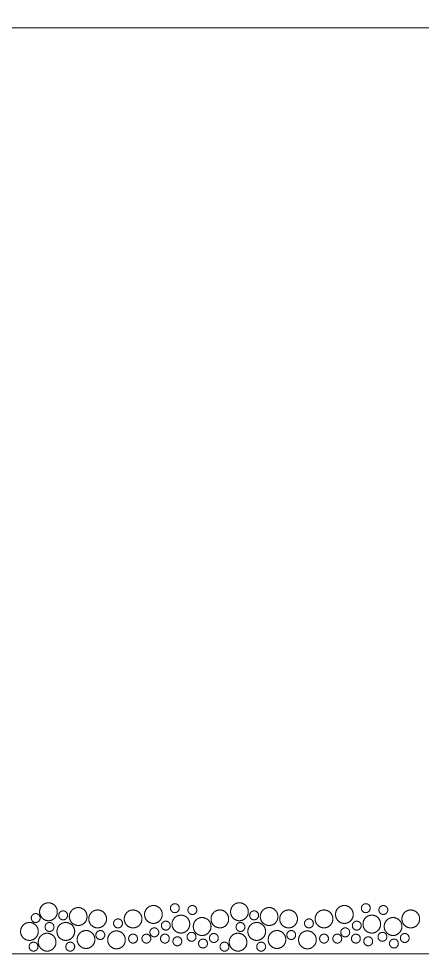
# Model space of a CAD drawing. Header units: centimetres. Extents: x -6341 to 23117, y -10090 to 8065.
# Drawn here: x -752.7 to -707.6, y 229.4 to 334.4 of the extents above; entities that cross this region are included whole.
import ezdxf

# ---------------------------------------------------------------- set-up
doc = ezdxf.new("R2010")
doc.units = ezdxf.units.CM
doc.header["$LTSCALE"] = 12.7
doc.layers.get('0').update_dxf_attribs({"lineweight": 5})
doc.layers.add('B Général', color=7, linetype='Continuous', lineweight=5)
doc.layers.add('C ANNOTATIONS-cotation', color=7, linetype='Continuous', lineweight=5)

# ---------------------------------------------------------------- blocks, each defined once
blk = doc.blocks.new('Groupe-38-1')
at = {"layer": 'B Général', "color": 7, "linetype": 'Continuous', "lineweight": 5}
for points in [[(-2048.84, 3898.51), (-2048.97, 3898.74), (-2048.97, 3899.27), (-2048.7, 3899.73), (-2048.24, 3900), (-2047.7, 3900), (-2047.24, 3899.73), (-2046.97, 3899.27), (-2046.97, 3898.74), (-2047.24, 3898.28), (-2047.7, 3898.02), (-2048.24, 3898.02), (-2048.7, 3898.28), (-2048.84, 3898.51)], [(-2046.27, 3898.09), (-2046.34, 3898.21), (-2046.34, 3898.47), (-2046.2, 3898.7), (-2045.97, 3898.83), (-2045.7, 3898.83), (-2045.47, 3898.7), (-2045.34, 3898.47), (-2045.34, 3898.21), (-2045.47, 3897.98), (-2045.7, 3897.85), (-2045.97, 3897.85), (-2046.2, 3897.98), (-2046.27, 3898.09)], [(-2047.99, 3896.53), (-2048.12, 3896.76), (-2048.12, 3897.29), (-2047.86, 3897.75), (-2047.39, 3898.02), (-2046.86, 3898.02), (-2046.39, 3897.75), (-2046.12, 3897.29), (-2046.12, 3896.76), (-2046.39, 3896.31), (-2046.86, 3896.04), (-2047.39, 3896.04), (-2047.86, 3896.31), (-2047.99, 3896.53)], [(-2045.65, 3896.88), (-2045.72, 3897), (-2045.72, 3897.26), (-2045.59, 3897.49), (-2045.35, 3897.62), (-2045.09, 3897.62), (-2044.85, 3897.49), (-2044.72, 3897.26), (-2044.72, 3897), (-2044.85, 3896.77), (-2045.09, 3896.63), (-2045.35, 3896.63), (-2045.59, 3896.77), (-2045.65, 3896.88)], [(-2049.4, 3895.69), (-2049.47, 3895.81), (-2049.47, 3896.07), (-2049.34, 3896.3), (-2049.1, 3896.44), (-2048.84, 3896.44), (-2048.6, 3896.3), (-2048.47, 3896.07), (-2048.47, 3895.81), (-2048.6, 3895.58), (-2048.84, 3895.45), (-2049.1, 3895.45), (-2049.34, 3895.58), (-2049.4, 3895.69)], [(-2048.26, 3894.16), (-2048.39, 3894.39), (-2048.39, 3894.92), (-2048.13, 3895.38), (-2047.66, 3895.64), (-2047.13, 3895.64), (-2046.66, 3895.38), (-2046.39, 3894.92), (-2046.39, 3894.39), (-2046.66, 3893.93), (-2047.13, 3893.67), (-2047.66, 3893.67), (-2048.13, 3893.93), (-2048.26, 3894.16)], [(-2046.4, 3895.59), (-2046.47, 3895.71), (-2046.47, 3895.97), (-2046.34, 3896.2), (-2046.1, 3896.34), (-2045.84, 3896.34), (-2045.6, 3896.2), (-2045.47, 3895.97), (-2045.47, 3895.71), (-2045.6, 3895.48), (-2045.84, 3895.35), (-2046.1, 3895.35), (-2046.34, 3895.48), (-2046.4, 3895.59)], [(-2049.6, 3893.74), (-2049.67, 3893.85), (-2049.67, 3894.12), (-2049.54, 3894.35), (-2049.3, 3894.48), (-2049.04, 3894.48), (-2048.8, 3894.35), (-2048.67, 3894.12), (-2048.67, 3893.85), (-2048.8, 3893.62), (-2049.04, 3893.49), (-2049.3, 3893.49), (-2049.54, 3893.62), (-2049.6, 3893.74)], [(-2045.9, 3894.01), (-2045.97, 3894.13), (-2045.97, 3894.39), (-2045.84, 3894.62), (-2045.6, 3894.75), (-2045.34, 3894.75), (-2045.1, 3894.62), (-2044.97, 3894.39), (-2044.97, 3894.13), (-2045.1, 3893.9), (-2045.34, 3893.76), (-2045.6, 3893.76), (-2045.84, 3893.9), (-2045.9, 3894.01)], [(-2047.65, 3892.72), (-2047.72, 3892.84), (-2047.72, 3893.1), (-2047.59, 3893.33), (-2047.36, 3893.47), (-2047.09, 3893.47), (-2046.86, 3893.33), (-2046.72, 3893.1), (-2046.72, 3892.84), (-2046.86, 3892.61), (-2047.09, 3892.48), (-2047.36, 3892.48), (-2047.59, 3892.61), (-2047.65, 3892.72)], [(-2049.34, 3891.09), (-2049.47, 3891.32), (-2049.47, 3891.85), (-2049.2, 3892.31), (-2048.74, 3892.58), (-2048.2, 3892.58), (-2047.74, 3892.31), (-2047.47, 3891.85), (-2047.47, 3891.32), (-2047.74, 3890.86), (-2048.2, 3890.6), (-2048.74, 3890.6), (-2049.2, 3890.86), (-2049.34, 3891.09)], [(-2046.2, 3892.63), (-2046.27, 3892.74), (-2046.27, 3893.01), (-2046.14, 3893.24), (-2045.9, 3893.37), (-2045.64, 3893.37), (-2045.4, 3893.24), (-2045.27, 3893.01), (-2045.27, 3892.74), (-2045.4, 3892.51), (-2045.64, 3892.38), (-2045.9, 3892.38), (-2046.14, 3892.51), (-2046.2, 3892.63)], [(-2046.9, 3891.44), (-2046.97, 3891.55), (-2046.97, 3891.82), (-2046.84, 3892.05), (-2046.6, 3892.18), (-2046.34, 3892.18), (-2046.1, 3892.05), (-2045.97, 3891.82), (-2045.97, 3891.55), (-2046.1, 3891.32), (-2046.34, 3891.19), (-2046.6, 3891.19), (-2046.84, 3891.32), (-2046.9, 3891.44)], [(-2048.84, 3888.82), (-2048.97, 3889.05), (-2048.97, 3889.58), (-2048.7, 3890.04), (-2048.24, 3890.3), (-2047.7, 3890.3), (-2047.24, 3890.04), (-2046.97, 3889.58), (-2046.97, 3889.05), (-2047.24, 3888.59), (-2047.7, 3888.32), (-2048.24, 3888.32), (-2048.7, 3888.59), (-2048.84, 3888.82)], [(-2046.2, 3890.55), (-2046.27, 3890.66), (-2046.27, 3890.93), (-2046.14, 3891.16), (-2045.9, 3891.29), (-2045.64, 3891.29), (-2045.4, 3891.16), (-2045.27, 3890.93), (-2045.27, 3890.66), (-2045.4, 3890.43), (-2045.64, 3890.3), (-2045.9, 3890.3), (-2046.14, 3890.43), (-2046.2, 3890.55)], [(-2046.2, 3889.06), (-2046.27, 3889.18), (-2046.27, 3889.44), (-2046.14, 3889.67), (-2045.9, 3889.81), (-2045.64, 3889.81), (-2045.4, 3889.67), (-2045.27, 3889.44), (-2045.27, 3889.18), (-2045.4, 3888.95), (-2045.64, 3888.82), (-2045.9, 3888.82), (-2046.14, 3888.95), (-2046.2, 3889.06)], [(-2046.5, 3886.96), (-2046.63, 3887.19), (-2046.63, 3887.72), (-2046.36, 3888.18), (-2045.9, 3888.45), (-2045.36, 3888.45), (-2044.9, 3888.18), (-2044.63, 3887.72), (-2044.63, 3887.19), (-2044.9, 3886.73), (-2045.36, 3886.47), (-2045.9, 3886.47), (-2046.36, 3886.73), (-2046.5, 3886.96)], [(-2047.9, 3887.38), (-2047.97, 3887.5), (-2047.97, 3887.76), (-2047.84, 3887.99), (-2047.6, 3888.12), (-2047.34, 3888.12), (-2047.1, 3887.99), (-2046.97, 3887.76), (-2046.97, 3887.5), (-2047.1, 3887.27), (-2047.34, 3887.13), (-2047.6, 3887.13), (-2047.84, 3887.27), (-2047.9, 3887.38)], [(-2048.84, 3884.86), (-2048.97, 3885.09), (-2048.97, 3885.62), (-2048.7, 3886.08), (-2048.24, 3886.34), (-2047.7, 3886.34), (-2047.24, 3886.08), (-2046.97, 3885.62), (-2046.97, 3885.09), (-2047.24, 3884.63), (-2047.7, 3884.36), (-2048.24, 3884.36), (-2048.7, 3884.63), (-2048.84, 3884.86)], [(-2046.6, 3885.4), (-2046.67, 3885.52), (-2046.67, 3885.78), (-2046.54, 3886.01), (-2046.3, 3886.14), (-2046.04, 3886.14), (-2045.8, 3886.01), (-2045.67, 3885.78), (-2045.67, 3885.52), (-2045.8, 3885.29), (-2046.04, 3885.15), (-2046.3, 3885.15), (-2046.54, 3885.29), (-2046.6, 3885.4)], [(-2046.54, 3883.56), (-2046.67, 3883.79), (-2046.67, 3884.32), (-2046.4, 3884.78), (-2045.94, 3885.04), (-2045.4, 3885.04), (-2044.94, 3884.78), (-2044.67, 3884.32), (-2044.67, 3883.79), (-2044.94, 3883.33), (-2045.4, 3883.07), (-2045.94, 3883.07), (-2046.4, 3883.33), (-2046.54, 3883.56)], [(-2049.1, 3882.68), (-2049.24, 3882.91), (-2049.24, 3883.44), (-2048.97, 3883.9), (-2048.5, 3884.16), (-2047.97, 3884.16), (-2047.5, 3883.9), (-2047.24, 3883.44), (-2047.24, 3882.91), (-2047.5, 3882.45), (-2047.97, 3882.19), (-2048.5, 3882.19), (-2048.97, 3882.45), (-2049.1, 3882.68)], [(-2048.8, 3881.25), (-2048.87, 3881.36), (-2048.87, 3881.63), (-2048.74, 3881.86), (-2048.5, 3881.99), (-2048.24, 3881.99), (-2048, 3881.86), (-2047.87, 3881.63), (-2047.87, 3881.36), (-2048, 3881.13), (-2048.24, 3881), (-2048.5, 3881), (-2048.74, 3881.13), (-2048.8, 3881.25)], [(-2047.44, 3881.29), (-2047.57, 3881.52), (-2047.57, 3882.05), (-2047.3, 3882.51), (-2046.84, 3882.78), (-2046.3, 3882.78), (-2045.84, 3882.51), (-2045.57, 3882.05), (-2045.57, 3881.52), (-2045.84, 3881.07), (-2046.3, 3880.8), (-2046.84, 3880.8), (-2047.3, 3881.07), (-2047.44, 3881.29)], [(-2045.3, 3882.04), (-2045.37, 3882.15), (-2045.37, 3882.42), (-2045.24, 3882.65), (-2045, 3882.78), (-2044.74, 3882.78), (-2044.5, 3882.65), (-2044.37, 3882.42), (-2044.37, 3882.15), (-2044.5, 3881.92), (-2044.74, 3881.79), (-2045, 3881.79), (-2045.24, 3881.92), (-2045.3, 3882.04)], [(-2049.64, 3879.36), (-2049.77, 3879.59), (-2049.77, 3880.12), (-2049.5, 3880.58), (-2049.04, 3880.85), (-2048.5, 3880.85), (-2048.04, 3880.58), (-2047.77, 3880.12), (-2047.77, 3879.59), (-2048.04, 3879.13), (-2048.5, 3878.87), (-2049.04, 3878.87), (-2049.5, 3879.13), (-2049.64, 3879.36)], [(-2047.5, 3879.72), (-2047.57, 3879.84), (-2047.57, 3880.1), (-2047.44, 3880.33), (-2047.2, 3880.47), (-2046.94, 3880.47), (-2046.7, 3880.33), (-2046.57, 3880.1), (-2046.57, 3879.84), (-2046.7, 3879.61), (-2046.94, 3879.48), (-2047.2, 3879.48), (-2047.44, 3879.61), (-2047.5, 3879.72)], [(-2046.24, 3879.21), (-2046.37, 3879.44), (-2046.37, 3879.97), (-2046.1, 3880.43), (-2045.64, 3880.69), (-2045.1, 3880.69), (-2044.64, 3880.43), (-2044.37, 3879.97), (-2044.37, 3879.44), (-2044.64, 3878.98), (-2045.1, 3878.71), (-2045.64, 3878.71), (-2046.1, 3878.98), (-2046.24, 3879.21)], [(-2048.84, 3877.17), (-2048.97, 3877.4), (-2048.97, 3877.93), (-2048.7, 3878.39), (-2048.24, 3878.65), (-2047.7, 3878.65), (-2047.24, 3878.39), (-2046.97, 3877.93), (-2046.97, 3877.4), (-2047.24, 3876.94), (-2047.7, 3876.68), (-2048.24, 3876.68), (-2048.7, 3876.94), (-2048.84, 3877.17)], [(-2045.3, 3877.94), (-2045.37, 3878.05), (-2045.37, 3878.32), (-2045.24, 3878.55), (-2045, 3878.68), (-2044.74, 3878.68), (-2044.5, 3878.55), (-2044.37, 3878.32), (-2044.37, 3878.05), (-2044.5, 3877.82), (-2044.74, 3877.69), (-2045, 3877.69), (-2045.24, 3877.82), (-2045.3, 3877.94)], [(-2047.99, 3875.19), (-2048.12, 3875.42), (-2048.12, 3875.95), (-2047.86, 3876.41), (-2047.39, 3876.68), (-2046.86, 3876.68), (-2046.39, 3876.41), (-2046.12, 3875.95), (-2046.12, 3875.42), (-2046.39, 3874.96), (-2046.86, 3874.7), (-2047.39, 3874.7), (-2047.86, 3874.96), (-2047.99, 3875.19)], [(-2046.27, 3876.75), (-2046.34, 3876.86), (-2046.34, 3877.13), (-2046.2, 3877.36), (-2045.97, 3877.49), (-2045.7, 3877.49), (-2045.47, 3877.36), (-2045.34, 3877.13), (-2045.34, 3876.86), (-2045.47, 3876.63), (-2045.7, 3876.5), (-2045.97, 3876.5), (-2046.2, 3876.63), (-2046.27, 3876.75)], [(-2045.65, 3875.54), (-2045.72, 3875.65), (-2045.72, 3875.92), (-2045.59, 3876.15), (-2045.35, 3876.28), (-2045.09, 3876.28), (-2044.85, 3876.15), (-2044.72, 3875.92), (-2044.72, 3875.65), (-2044.85, 3875.42), (-2045.09, 3875.29), (-2045.35, 3875.29), (-2045.59, 3875.42), (-2045.65, 3875.54)], [(-2049.4, 3874.35), (-2049.47, 3874.47), (-2049.47, 3874.73), (-2049.34, 3874.96), (-2049.1, 3875.09), (-2048.84, 3875.09), (-2048.6, 3874.96), (-2048.47, 3874.73), (-2048.47, 3874.47), (-2048.6, 3874.24), (-2048.84, 3874.1), (-2049.1, 3874.1), (-2049.34, 3874.24), (-2049.4, 3874.35)], [(-2046.4, 3874.25), (-2046.47, 3874.37), (-2046.47, 3874.63), (-2046.34, 3874.86), (-2046.1, 3874.99), (-2045.84, 3874.99), (-2045.6, 3874.86), (-2045.47, 3874.63), (-2045.47, 3874.37), (-2045.6, 3874.14), (-2045.84, 3874), (-2046.1, 3874), (-2046.34, 3874.14), (-2046.4, 3874.25)], [(-2048.26, 3872.82), (-2048.39, 3873.05), (-2048.39, 3873.58), (-2048.13, 3874.04), (-2047.66, 3874.3), (-2047.13, 3874.3), (-2046.66, 3874.04), (-2046.39, 3873.58), (-2046.39, 3873.05), (-2046.66, 3872.59), (-2047.13, 3872.32), (-2047.66, 3872.32), (-2048.13, 3872.59), (-2048.26, 3872.82)], [(-2049.6, 3872.39), (-2049.67, 3872.51), (-2049.67, 3872.77), (-2049.54, 3873), (-2049.3, 3873.13), (-2049.04, 3873.13), (-2048.8, 3873), (-2048.67, 3872.77), (-2048.67, 3872.51), (-2048.8, 3872.28), (-2049.04, 3872.14), (-2049.3, 3872.14), (-2049.54, 3872.28), (-2049.6, 3872.39)], [(-2045.9, 3872.67), (-2045.97, 3872.78), (-2045.97, 3873.05), (-2045.84, 3873.28), (-2045.6, 3873.41), (-2045.34, 3873.41), (-2045.1, 3873.28), (-2044.97, 3873.05), (-2044.97, 3872.78), (-2045.1, 3872.55), (-2045.34, 3872.42), (-2045.6, 3872.42), (-2045.84, 3872.55), (-2045.9, 3872.67)], [(-2047.65, 3871.38), (-2047.72, 3871.5), (-2047.72, 3871.76), (-2047.59, 3871.99), (-2047.36, 3872.12), (-2047.09, 3872.12), (-2046.86, 3871.99), (-2046.72, 3871.76), (-2046.72, 3871.5), (-2046.86, 3871.27), (-2047.09, 3871.13), (-2047.36, 3871.13), (-2047.59, 3871.27), (-2047.65, 3871.38)], [(-2046.2, 3871.28), (-2046.27, 3871.4), (-2046.27, 3871.66), (-2046.14, 3871.89), (-2045.9, 3872.02), (-2045.64, 3872.02), (-2045.4, 3871.89), (-2045.27, 3871.66), (-2045.27, 3871.4), (-2045.4, 3871.17), (-2045.64, 3871.04), (-2045.9, 3871.04), (-2046.14, 3871.17), (-2046.2, 3871.28)], [(-2049.34, 3869.75), (-2049.47, 3869.98), (-2049.47, 3870.51), (-2049.2, 3870.97), (-2048.74, 3871.23), (-2048.2, 3871.23), (-2047.74, 3870.97), (-2047.47, 3870.51), (-2047.47, 3869.98), (-2047.74, 3869.52), (-2048.2, 3869.25), (-2048.74, 3869.25), (-2049.2, 3869.52), (-2049.34, 3869.75)], [(-2046.9, 3870.09), (-2046.97, 3870.21), (-2046.97, 3870.47), (-2046.84, 3870.7), (-2046.6, 3870.84), (-2046.34, 3870.84), (-2046.1, 3870.7), (-2045.97, 3870.47), (-2045.97, 3870.21), (-2046.1, 3869.98), (-2046.34, 3869.85), (-2046.6, 3869.85), (-2046.84, 3869.98), (-2046.9, 3870.09)], [(-2046.2, 3869.2), (-2046.27, 3869.32), (-2046.27, 3869.58), (-2046.14, 3869.81), (-2045.9, 3869.95), (-2045.64, 3869.95), (-2045.4, 3869.81), (-2045.27, 3869.58), (-2045.27, 3869.32), (-2045.4, 3869.09), (-2045.64, 3868.96), (-2045.9, 3868.96), (-2046.14, 3869.09), (-2046.2, 3869.2)], [(-2048.84, 3867.47), (-2048.97, 3867.7), (-2048.97, 3868.23), (-2048.7, 3868.69), (-2048.24, 3868.96), (-2047.7, 3868.96), (-2047.24, 3868.69), (-2046.97, 3868.23), (-2046.97, 3867.7), (-2047.24, 3867.24), (-2047.7, 3866.98), (-2048.24, 3866.98), (-2048.7, 3867.24), (-2048.84, 3867.47)], [(-2046.2, 3867.72), (-2046.27, 3867.83), (-2046.27, 3868.1), (-2046.14, 3868.33), (-2045.9, 3868.46), (-2045.64, 3868.46), (-2045.4, 3868.33), (-2045.27, 3868.1), (-2045.27, 3867.83), (-2045.4, 3867.6), (-2045.64, 3867.47), (-2045.9, 3867.47), (-2046.14, 3867.6), (-2046.2, 3867.72)], [(-2047.9, 3866.04), (-2047.97, 3866.15), (-2047.97, 3866.42), (-2047.84, 3866.65), (-2047.6, 3866.78), (-2047.34, 3866.78), (-2047.1, 3866.65), (-2046.97, 3866.42), (-2046.97, 3866.15), (-2047.1, 3865.92), (-2047.34, 3865.79), (-2047.6, 3865.79), (-2047.84, 3865.92), (-2047.9, 3866.04)], [(-2046.5, 3865.62), (-2046.63, 3865.85), (-2046.63, 3866.38), (-2046.36, 3866.84), (-2045.9, 3867.1), (-2045.36, 3867.1), (-2044.9, 3866.84), (-2044.63, 3866.38), (-2044.63, 3865.85), (-2044.9, 3865.39), (-2045.36, 3865.13), (-2045.9, 3865.13), (-2046.36, 3865.39), (-2046.5, 3865.62)], [(-2048.84, 3863.51), (-2048.97, 3863.74), (-2048.97, 3864.27), (-2048.7, 3864.73), (-2048.24, 3865), (-2047.7, 3865), (-2047.24, 3864.73), (-2046.97, 3864.27), (-2046.97, 3863.74), (-2047.24, 3863.28), (-2047.7, 3863.02), (-2048.24, 3863.02), (-2048.7, 3863.28), (-2048.84, 3863.51)], [(-2046.6, 3864.06), (-2046.67, 3864.17), (-2046.67, 3864.44), (-2046.54, 3864.67), (-2046.3, 3864.8), (-2046.04, 3864.8), (-2045.8, 3864.67), (-2045.67, 3864.44), (-2045.67, 3864.17), (-2045.8, 3863.94), (-2046.04, 3863.81), (-2046.3, 3863.81), (-2046.54, 3863.94), (-2046.6, 3864.06)], [(-2046.54, 3862.22), (-2046.67, 3862.45), (-2046.67, 3862.98), (-2046.4, 3863.44), (-2045.94, 3863.7), (-2045.4, 3863.7), (-2044.94, 3863.44), (-2044.67, 3862.98), (-2044.67, 3862.45), (-2044.94, 3861.99), (-2045.4, 3861.72), (-2045.94, 3861.72), (-2046.4, 3861.99), (-2046.54, 3862.22)], [(-2049.1, 3861.34), (-2049.24, 3861.57), (-2049.24, 3862.1), (-2048.97, 3862.56), (-2048.5, 3862.82), (-2047.97, 3862.82), (-2047.5, 3862.56), (-2047.24, 3862.1), (-2047.24, 3861.57), (-2047.5, 3861.11), (-2047.97, 3860.84), (-2048.5, 3860.84), (-2048.97, 3861.11), (-2049.1, 3861.34)], [(-2047.44, 3859.95), (-2047.57, 3860.18), (-2047.57, 3860.71), (-2047.3, 3861.17), (-2046.84, 3861.44), (-2046.3, 3861.44), (-2045.84, 3861.17), (-2045.57, 3860.71), (-2045.57, 3860.18), (-2045.84, 3859.72), (-2046.3, 3859.46), (-2046.84, 3859.46), (-2047.3, 3859.72), (-2047.44, 3859.95)], [(-2045.3, 3860.69), (-2045.37, 3860.81), (-2045.37, 3861.07), (-2045.24, 3861.3), (-2045, 3861.44), (-2044.74, 3861.44), (-2044.5, 3861.3), (-2044.37, 3861.07), (-2044.37, 3860.81), (-2044.5, 3860.58), (-2044.74, 3860.45), (-2045, 3860.45), (-2045.24, 3860.58), (-2045.3, 3860.69)], [(-2048.8, 3859.9), (-2048.87, 3860.02), (-2048.87, 3860.28), (-2048.74, 3860.51), (-2048.5, 3860.64), (-2048.24, 3860.64), (-2048, 3860.51), (-2047.87, 3860.28), (-2047.87, 3860.02), (-2048, 3859.79), (-2048.24, 3859.65), (-2048.5, 3859.65), (-2048.74, 3859.79), (-2048.8, 3859.9)], [(-2049.64, 3858.02), (-2049.77, 3858.25), (-2049.77, 3858.78), (-2049.5, 3859.24), (-2049.04, 3859.5), (-2048.5, 3859.5), (-2048.04, 3859.24), (-2047.77, 3858.78), (-2047.77, 3858.25), (-2048.04, 3857.79), (-2048.5, 3857.52), (-2049.04, 3857.52), (-2049.5, 3857.79), (-2049.64, 3858.02)], [(-2047.5, 3858.38), (-2047.57, 3858.49), (-2047.57, 3858.76), (-2047.44, 3858.99), (-2047.2, 3859.12), (-2046.94, 3859.12), (-2046.7, 3858.99), (-2046.57, 3858.76), (-2046.57, 3858.49), (-2046.7, 3858.26), (-2046.94, 3858.13), (-2047.2, 3858.13), (-2047.44, 3858.26), (-2047.5, 3858.38)], [(-2046.24, 3857.87), (-2046.37, 3858.09), (-2046.37, 3858.62), (-2046.1, 3859.08), (-2045.64, 3859.35), (-2045.1, 3859.35), (-2044.64, 3859.08), (-2044.37, 3858.62), (-2044.37, 3858.09), (-2044.64, 3857.64), (-2045.1, 3857.37), (-2045.64, 3857.37), (-2046.1, 3857.64), (-2046.24, 3857.87)], [(-2048.5, 3856.83), (-2048.57, 3856.95), (-2048.57, 3857.21), (-2048.44, 3857.44), (-2048.2, 3857.58), (-2047.94, 3857.58), (-2047.7, 3857.44), (-2047.57, 3857.21), (-2047.57, 3856.95), (-2047.7, 3856.72), (-2047.94, 3856.59), (-2048.2, 3856.59), (-2048.44, 3856.72), (-2048.5, 3856.83)], [(-2047.44, 3855.89), (-2047.57, 3856.12), (-2047.57, 3856.65), (-2047.3, 3857.11), (-2046.84, 3857.37), (-2046.3, 3857.37), (-2045.84, 3857.11), (-2045.57, 3856.65), (-2045.57, 3856.12), (-2045.84, 3855.66), (-2046.3, 3855.39), (-2046.84, 3855.39), (-2047.3, 3855.66), (-2047.44, 3855.89)], [(-2045.3, 3856.59), (-2045.37, 3856.71), (-2045.37, 3856.97), (-2045.24, 3857.2), (-2045, 3857.34), (-2044.74, 3857.34), (-2044.5, 3857.2), (-2044.37, 3856.97), (-2044.37, 3856.71), (-2044.5, 3856.48), (-2044.74, 3856.35), (-2045, 3856.35), (-2045.24, 3856.48), (-2045.3, 3856.59)]]:
    blk.add_open_spline(points, degree=2, dxfattribs=at)
blk = doc.blocks.new('Groupe-132-1')
at = {"color": 7, "linetype": 'Continuous', "lineweight": 18}
blk.add_open_spline([(-2023.07, 4689.12), (-2023.08, 4689.12), (-2023.08, 4689.12), (-2023.08, 4791.25), (-2023.08, 4893.39), (-2085.44, 4893.39), (-2147.8, 4893.39), (-2147.8, 4893.39), (-2147.8, 4893.4), (-2148.43, 4893.4), (-2149.07, 4893.4), (-2149.07, 4901.4), (-2149.07, 4909.4), (-2069.72, 4909.4), (-1990.38, 4909.4), (-1990.38, 4901.4), (-1990.38, 4893.4), (-1991.68, 4893.4), (-1992.97, 4893.4), (-1992.97, 4893.39), (-1992.97, 4893.39), (-1998.02, 4893.39), (-2003.07, 4893.39), (-2003.07, 4596.99), (-2003.07, 4300.6), (-1874.52, 4300.6), (-1745.96, 4300.6), (-1746, 4494.86), (-1746.03, 4689.12), (-1746.04, 4689.12), (-1746.04, 4689.12), (-1746.05, 4763.34), (-1746.07, 4837.56), (-1746.07, 4837.56), (-1746.08, 4837.56), (-1746.08, 4865.47), (-1746.08, 4893.39), (-1771.25, 4893.39), (-1796.43, 4893.39), (-1796.43, 4893.39), (-1796.43, 4893.4), (-1796.43, 4893.4), (-1796.43, 4893.4), (-1796.43, 4893.4), (-1796.43, 4893.4), (-1801.6, 4893.4), (-1806.78, 4893.4), (-1806.78, 4899.24), (-1806.78, 4905.08), (-1805.8, 4905.08), (-1804.82, 4905.08), (-1804.73, 4907.24), (-1804.64, 4909.4), (-1800.53, 4909.4), (-1796.43, 4909.4), (-1796.43, 4909.4), (-1796.43, 4909.4), (-1792.94, 4909.4), (-1789.46, 4909.4), (-1767.77, 4909.4), (-1746.08, 4909.4), (-1746.08, 5001.4), (-1746.08, 5093.41), (-1773.58, 5093.41), (-1801.07, 5093.41), (-1801.07, 5093.41), (-1801.07, 5093.42), (-1801.08, 5093.42), (-1801.08, 5093.42), (-1801.08, 5101.41), (-1801.08, 5109.4), (-1476.58, 5109.41), (-1152.08, 5109.42), (-1152.08, 5109.41), (-1152.08, 5109.41), (-1152.08, 5109.41), (-1152.07, 5109.41), (-1152.07, 5009.45), (-1152.07, 4909.49), (-1124.49, 4909.49), (-1096.9, 4909.49), (-1096.9, 4901.44), (-1096.9, 4893.4), (-1103.22, 4893.4), (-1109.54, 4893.4), (-1109.54, 4893.39), (-1109.54, 4893.39), (-1130.81, 4893.39), (-1152.07, 4893.39), (-1152.07, 4596.89), (-1152.07, 4300.39), (-1002.29, 4300.39), (-852.51, 4300.39), (-852.51, 4494.75), (-852.51, 4689.11), (-852.52, 4689.11), (-852.53, 4689.11), (-852.53, 4799.25), (-852.52, 4909.39), (-852.52, 4909.39), (-852.52, 4909.4), (-850.96, 5013.62), (-849.4, 5117.85), (-840.96, 5117.85), (-832.53, 5117.85), (-832.52, 5115.12), (-832.51, 5112.39), (-834.16, 5112.04), (-834.51, 5110.39), (-833.51, 5110.39), (-832.51, 5110.39), (-832.52, 5009.9), (-832.53, 4909.4), (-832.53, 4909.39), (-832.53, 4909.39), (-804.51, 4909.39), (-776.5, 4909.39), (-776.5, 4901.39), (-776.5, 4893.39), (-804.51, 4893.39), (-832.52, 4893.39), (-832.52, 4596.89), (-832.52, 4300.39), (-679.8, 4300.39), (-527.07, 4300.39), (-527.07, 4494.75), (-527.07, 4689.12), (-527.08, 4689.12), (-527.08, 4689.12), (-527.08, 4786.58), (-527.08, 4884.05), (-527.08, 4888.72), (-527.08, 4893.39), (-527.08, 4893.39), (-527.09, 4893.39), (-527.09, 4893.39), (-527.09, 4893.4), (-534.58, 4893.39), (-542.07, 4893.39), (-542.09, 4899.23), (-542.1, 4905.07), (-541.61, 4905.08), (-541.12, 4905.08), (-541.03, 4907.24), (-540.94, 4909.39), (-534.01, 4909.39), (-527.08, 4909.39), (-527.08, 4909.39), (-527.08, 4909.4), (-475.54, 4909.4), (-424, 4909.4), (-424, 5179.9), (-424, 5450.4), (-229, 5450.4), (-34, 5450.4), (-34, 5450.39), (-34, 5450.39), (-34, 5450.39), (-34, 5450.39), (-34, 5437.89), (-34, 5425.39), (-69, 5425.38), (-104.01, 5425.37), (-104.01, 5167.38), (-104.01, 4909.4), (92.49, 4909.4), (288.98, 4909.4), (288.98, 4909.39), (288.98, 4909.39), (288.98, 4909.39), (288.99, 4909.39), (288.99, 4896.89), (288.99, 4884.39), (184.96, 4884.39), (80.93, 4884.39), (80.93, 4080.39), (80.93, 3276.39), (184.96, 3276.39), (288.99, 3276.39), (288.99, 3263.89), (288.99, 3251.39), (-129.22, 3251.38), (-547.43, 3251.38), (-547, 3261.38), (-546.58, 3271.38), (-536.83, 3271.38), (-527.07, 3271.38), (-527.07, 3776.88), (-527.07, 4282.39), (-679.8, 4282.39), (-832.52, 4282.39), (-832.52, 4217.89), (-832.52, 4153.39), (-812.52, 4153.39), (-792.52, 4153.39), (-792.52, 4143.89), (-792.52, 4134.39), (-812.52, 4134.39), (-832.52, 4134.39), (-832.52, 3837.89), (-832.52, 3541.39), (-804.08, 3541.39), (-775.64, 3541.39), (-775.64, 3533.39), (-775.64, 3525.39), (-787.23, 3525.39), (-798.83, 3525.39), (-815.68, 3525.39), (-832.54, 3525.39), (-832.53, 3424.89), (-832.53, 3324.39), (-833.53, 3324.39), (-834.53, 3324.39), (-834.17, 3322.75), (-832.53, 3322.39), (-832.53, 3319.66), (-832.54, 3316.94), (-840.98, 3316.94), (-849.41, 3316.94), (-850.98, 3421.16), (-852.54, 3525.39), (-852.54, 3525.39), (-852.54, 3525.39), (-852.54, 3635.53), (-852.54, 3745.67), (-852.52, 3745.67), (-852.51, 3745.67), (-852.51, 3940.03), (-852.51, 4134.39), (-1002.29, 4134.39), (-1152.07, 4134.39), (-1152.07, 3940.03), (-1152.07, 3745.67), (-1152.07, 3745.67), (-1152.07, 3745.67), (-1152.07, 3643.53), (-1152.07, 3541.39), (-1125.67, 3541.39), (-1099.26, 3541.39), (-1099.26, 3541.39), (-1099.26, 3541.39), (-1098.09, 3541.39), (-1096.91, 3541.39), (-1096.91, 3533.39), (-1096.91, 3525.39), (-1098.09, 3525.39), (-1099.26, 3525.39), (-1099.26, 3525.39), (-1099.26, 3525.39), (-1125.67, 3525.39), (-1152.07, 3525.39), (-1152.07, 3422.91), (-1152.07, 3320.44), (-1153.07, 3320.44), (-1154.07, 3320.44), (-1153.72, 3318.79), (-1152.07, 3318.44), (-1152.07, 3317.69), (-1152.07, 3316.94), (-1161.02, 3316.94), (-1169.97, 3316.94), (-1171.02, 3421.16), (-1172.07, 3525.39), (-1172.07, 3525.39), (-1172.07, 3525.39), (-1172.07, 3635.53), (-1172.07, 3745.67), (-1172.06, 3745.67), (-1172.06, 3745.67), (-1172.06, 3940.03), (-1172.06, 4134.39), (-1310.57, 4134.39), (-1449.07, 4134.39), (-1449.07, 3940.03), (-1449.07, 3745.67), (-1449.07, 3745.67), (-1449.07, 3745.67), (-1449.07, 3643.53), (-1449.07, 3541.39), (-1434.07, 3541.39), (-1419.07, 3541.39), (-1419.07, 3541.39), (-1419.07, 3541.38), (-1417.34, 3541.38), (-1415.61, 3541.38), (-1415.61, 3533.38), (-1415.61, 3525.38), (-1428.06, 3525.38), (-1440.52, 3525.39), (-1444.8, 3525.39), (-1449.07, 3525.39), (-1449.07, 3422.91), (-1449.07, 3320.44), (-1450.07, 3320.44), (-1451.07, 3320.44), (-1450.72, 3318.79), (-1449.07, 3318.44), (-1449.07, 3317.69), (-1449.07, 3316.94), (-1458.02, 3316.94), (-1466.97, 3316.94), (-1468.02, 3421.16), (-1469.07, 3525.39), (-1469.07, 3525.39), (-1469.07, 3525.39), (-1469.07, 3635.53), (-1469.07, 3745.67), (-1469.07, 3745.67), (-1469.06, 3745.67), (-1469.06, 3940.03), (-1469.06, 4134.39), (-1597.57, 4134.39), (-1726.07, 4134.39), (-1726.08, 3940.03), (-1726.08, 3745.67), (-1726.08, 3745.67), (-1726.07, 3745.67), (-1726.07, 3643.53), (-1726.07, 3541.39), (-1721.07, 3541.39), (-1716.07, 3541.39), (-1716.07, 3541.39), (-1716.07, 3541.38), (-1714.58, 3541.38), (-1713.08, 3541.38), (-1713.08, 3533.38), (-1713.08, 3525.38), (-1717.92, 3525.38), (-1722.75, 3525.39), (-1724.41, 3525.39), (-1726.07, 3525.39), (-1726.07, 3419.91), (-1726.07, 3314.44), (-1727.07, 3314.44), (-1728.07, 3314.44), (-1727.72, 3312.79), (-1726.07, 3312.44), (-1726.07, 3311.69), (-1726.07, 3310.94), (-1735.09, 3310.94), (-1744.1, 3310.94), (-1745.09, 3418.16), (-1746.07, 3525.39), (-1746.09, 3525.39), (-1746.11, 3525.39), (-1746.11, 3525.39), (-1746.11, 3525.39), (-1750.04, 3525.39), (-1753.98, 3525.39), (-1754.07, 3527.58), (-1754.16, 3529.76), (-1755.14, 3529.76), (-1756.12, 3529.76), (-1756.12, 3535.58), (-1756.12, 3541.39), (-1751.12, 3541.39), (-1746.11, 3541.39), (-1746.11, 3837.89), (-1746.1, 4134.39), (-1874.59, 4134.39), (-2003.07, 4134.39), (-2003.07, 3837.89), (-2003.07, 3541.39), (-1998.07, 3541.39), (-1993.07, 3541.39), (-1993.07, 3533.34), (-1993.07, 3525.29), (-2070.32, 3525.29), (-2147.57, 3525.29), (-2147.57, 3533.34), (-2147.57, 3541.39), (-2085.32, 3541.39), (-2023.07, 3541.39), (-2023.07, 4115.25), (-2023.07, 4689.12)], degree=2, knots=[0, 0, 0, 1, 1, 2, 2, 3, 3, 4, 4, 5, 5, 6, 6, 7, 7, 8, 8, 9, 9, 10, 10, 11, 11, 12, 12, 13, 13, 14, 14, 15, 15, 16, 16, 17, 17, 18, 18, 19, 19, 20, 20, 21, 21, 22, 22, 23, 23, 24, 24, 25, 25, 26, 26, 27, 27, 28, 28, 29, 29, 30, 30, 31, 31, 32, 32, 33, 33, 34, 34, 35, 35, 36, 36, 37, 37, 38, 38, 39, 39, 40, 40, 41, 41, 42, 42, 43, 43, 44, 44, 45, 45, 46, 46, 47, 47, 48, 48, 49, 49, 50, 50, 51, 51, 52, 52, 53, 53, 54, 54, 55, 55, 56, 56, 57, 57, 58, 58, 59, 59, 60, 60, 61, 61, 62, 62, 63, 63, 64, 64, 65, 65, 66, 66, 67, 67, 68, 68, 69, 69, 70, 70, 71, 71, 72, 72, 73, 73, 74, 74, 75, 75, 76, 76, 77, 77, 78, 78, 79, 79, 80, 80, 81, 81, 82, 82, 83, 83, 84, 84, 85, 85, 86, 86, 87, 87, 88, 88, 89, 89, 90, 90, 91, 91, 92, 92, 93, 93, 94, 94, 95, 95, 96, 96, 97, 97, 98, 98, 99, 99, 100, 100, 101, 101, 102, 102, 103, 103, 104, 104, 105, 105, 106, 106, 107, 107, 108, 108, 109, 109, 110, 110, 111, 111, 112, 112, 113, 113, 114, 114, 115, 115, 116, 116, 117, 117, 118, 118, 119, 119, 120, 120, 121, 121, 122, 122, 123, 123, 124, 124, 125, 125, 126, 126, 127, 127, 128, 128, 129, 129, 130, 130, 131, 131, 132, 132, 133, 133, 134, 134, 135, 135, 136, 136, 137, 137, 138, 138, 139, 139, 140, 140, 141, 141, 142, 142, 143, 143, 144, 144, 145, 145, 146, 146, 147, 147, 148, 148, 149, 149, 150, 150, 151, 151, 152, 152, 153, 153, 154, 154, 155, 155, 156, 156, 157, 157, 158, 158, 159, 159, 160, 160, 161, 161, 162, 162, 163, 163, 164, 164, 165, 165, 166, 166, 167, 167, 168, 168, 169, 169, 170, 170, 171, 171, 172, 172, 173, 173, 174, 174, 175, 175, 176, 176, 177, 177, 178, 178, 179, 179, 180, 180, 181, 181, 182, 182, 183, 183, 184, 184, 185, 185, 186, 186, 187, 187, 187], dxfattribs=at)
at = {"layer": 'B Général', "color": 7, "linetype": 'Continuous', "lineweight": 5}
blk.add_line((-2147.57, 4892.39), (-2147.57, 3542.39), dxfattribs=at)
at = {"layer": 'B Général', "color": 7, "linetype": 'Continuous', "lineweight": 5, "flags": 128}
blk.add_lwpolyline([(-1144.07, 4917.39), (-1144.07, 5117.41), (-1801.08, 5117.41), (-1801.08, 4917.39), (-2147.57, 4917.39), (-2147.57, 3517.39), (-527.07, 3517.39), (-527.07, 3251.39), (80.93, 3251.39), (80.93, 4909.39), (-103.78, 4909.39), (-103.9, 5450.39), (-424.12, 5450.39), (-424.01, 4938.5), (-424, 4938.5), (-424, 4917.39), (-424, 4909.39), (-524, 4909.39), (-524, 4917.39)], close=True, dxfattribs=at)
at = {"layer": 'B Général', "color": 150, "lineweight": 18, "true_color": 0x007fff, "flags": 128}
blk.add_lwpolyline([(-2059.07, 3542.39), (-2044.07, 3542.39), (-2044.07, 4892.39), (-2059.07, 4892.39)], dxfattribs=at)
at = {"layer": 'B Général', "color": 7}
blk.add_blockref('Groupe-38-1', (0, 0), dxfattribs=at)

msp = doc.modelspace()

# ---------------------------------------------------------------- block references
at = {"layer": 'C ANNOTATIONS-cotation', "color": 7, "rotation": 270}
msp.add_blockref('Groupe-132-1', (-4607.9, -1814.13), dxfattribs=at)

doc.saveas('drawing.dxf')
